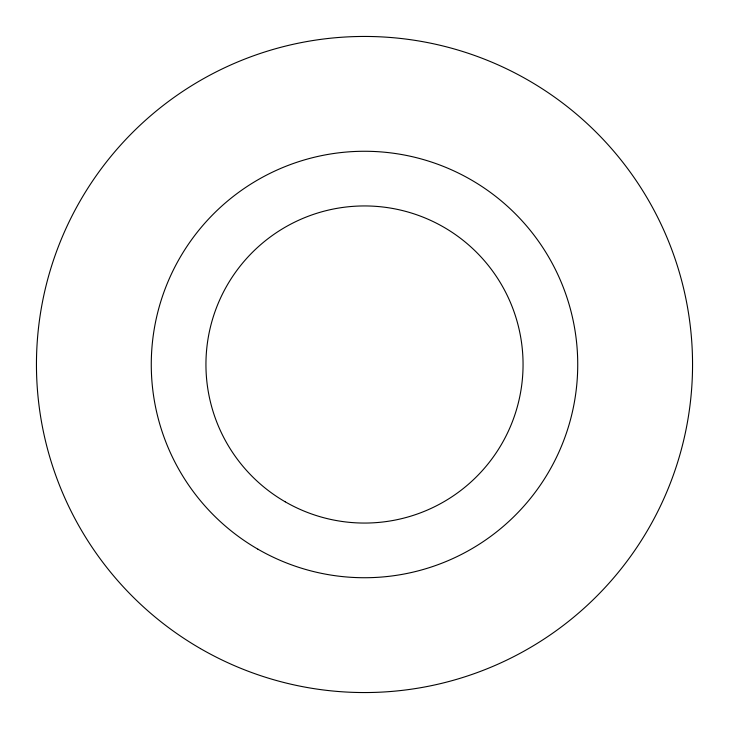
<?xml version="1.0" encoding="UTF-8"?>
<svg xmlns="http://www.w3.org/2000/svg" width="729" height="729" viewBox="0 0 729 729"><rect width="100%" height="100%" fill="white"/><g stroke="black" fill="none" stroke-linecap="round" stroke-linejoin="round"><path stroke-width="1.09" d="M257.884 549.165A213.232 213.232 0 0 0 577.732 364.5A213.232 213.232 0 0 0 257.884 179.835A213.232 213.232 0 0 0 257.884 549.165M285.221 501.816A158.558 158.558 0 0 0 523.058 364.5A158.558 158.558 0 0 0 285.221 227.184A158.558 158.558 0 0 0 285.221 501.816M200.475 648.6A328.05 328.05 0 0 0 692.55 364.5A328.05 328.05 0 0 0 200.475 80.4A328.05 328.05 0 0 0 200.475 648.6"/></g></svg>
